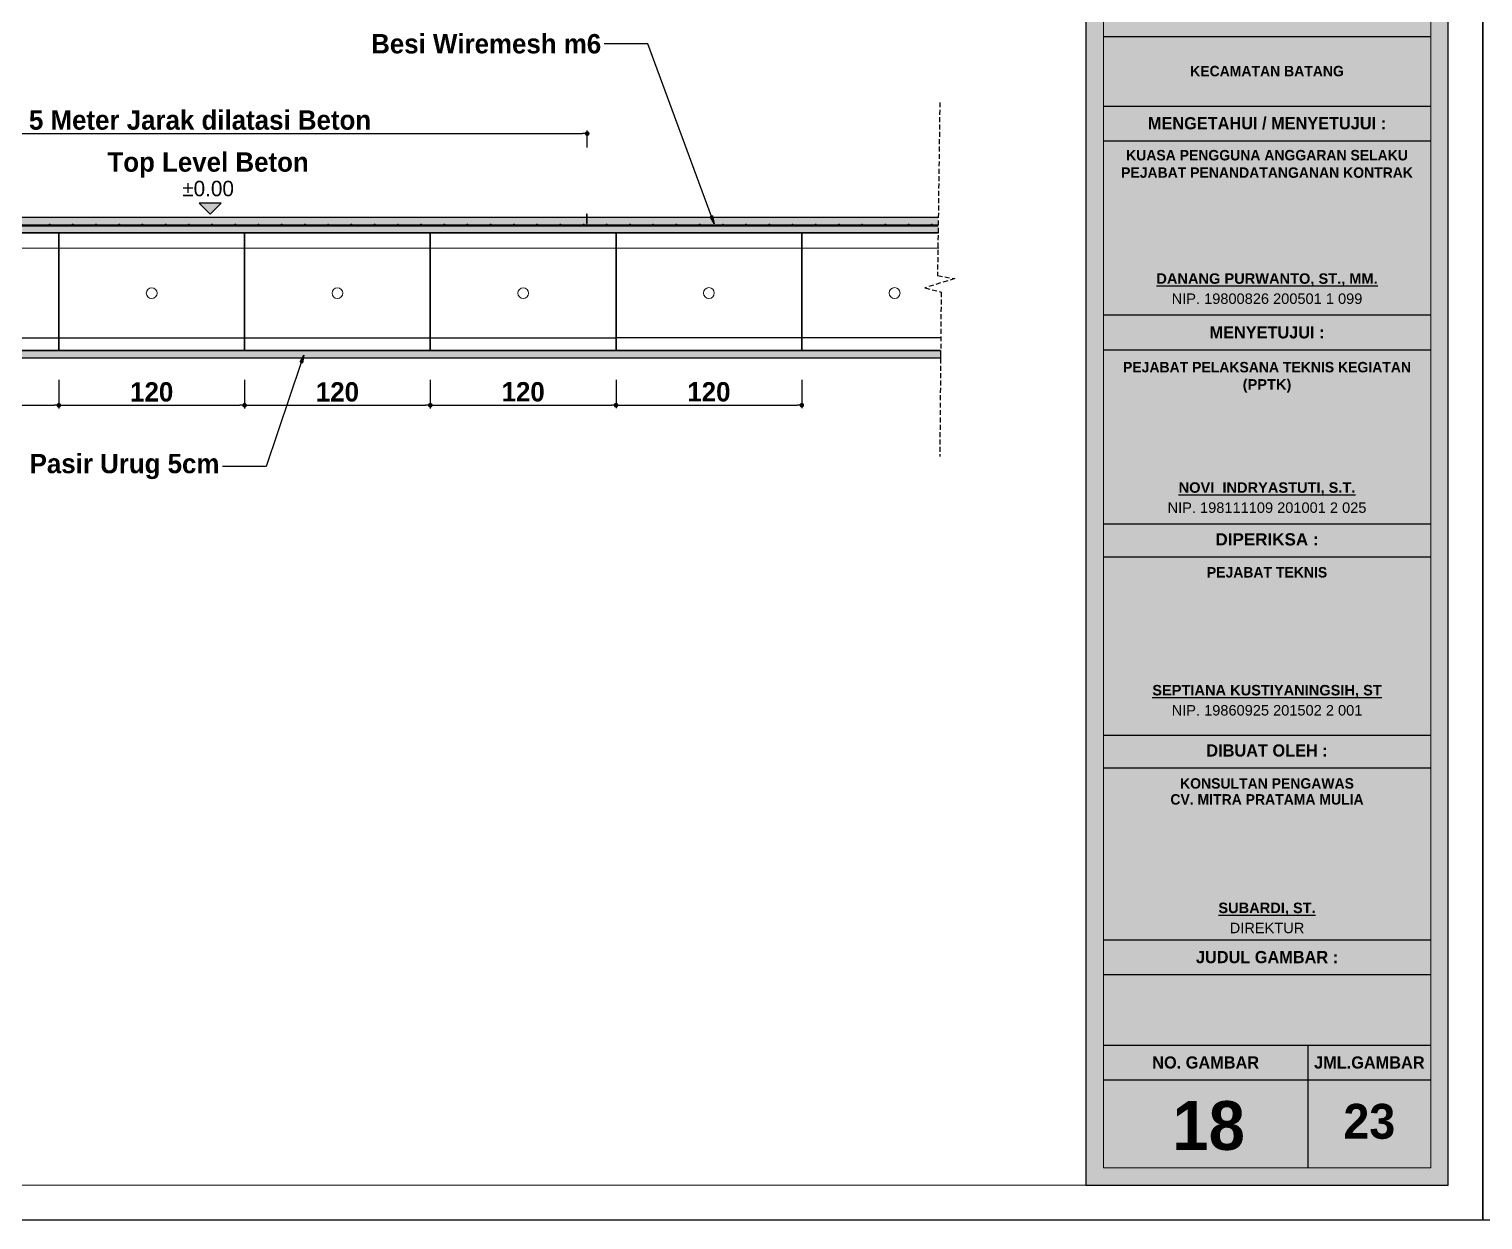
# Model space of a CAD drawing. Header units: centimetres. Extents: x -292707 to 138715, y -53922 to 66277.
# Drawn here: x 15556 to 16495, y -13009 to -12239 of the extents above; entities that cross this region are included whole.
import ezdxf
from ezdxf import colors
from ezdxf.entities.mleader import LeaderData, LeaderLine
from ezdxf.math import Vec2, Vec3

# ---------------------------------------------------------------- set-up
doc = ezdxf.new("R2010")
doc.units = ezdxf.units.CM
doc.linetypes.add('HIDDEN', pattern=[9.525, 6.35, -3.175])
for name, color, linetype in [('A-ALINE-1', 91, 'Continuous'), ('A-ALINE-3', 111, 'Continuous'), ('A-ALINE-4', 113, 'Continuous'), ('A-ALINE-7', 119, 'Continuous'), ('A-ANNOTATION', 144, 'Continuous'), ('A-DIM', 157, 'Continuous'), ('A-TEXT', 254, 'Continuous')]:
    doc.layers.add(name, color=color, linetype=linetype)
for name, color, linetype, lineweight, true_color in [('A-FILL-1', 250, 'Continuous', 0, 0x333333), ('A-FILL-2', 7, 'Continuous', 0, 0x4d4d4d), ('A-FILL-3', 7, 'Continuous', 0, 0x666666), ('A-FILL-7', 7, 'Continuous', 0, 0xcccccc)]:
    doc.layers.add(name, color=color, linetype=linetype, lineweight=lineweight, true_color=true_color)
doc.layers.add('A-SWING AREA', color=7, linetype='Continuous', lineweight=0, true_color=0xf7f7f7, transparency=0.2)
doc.styles.add('Scale 170', font='GOTHICB.TTF', dxfattribs={"height": 50})
doc.styles.add('Scale 50', font='GOTHICB.TTF', dxfattribs={"height": 12.5})
doc.dimstyles.new('Scale 50', dxfattribs={"dimscale": 0, "dimtxt": 7.5, "dimasz": 3, "dimexe": 2, "dimexo": 2, "dimgap": 2, "dimtad": 1, "dimdec": 0, "dimtxsty": 'Scale 50', "dimblk": 'DOT', "dimcen": 2.5, "dimclrd": 256, "dimclre": 256, "dimclrt": 254, "dimadec": 0, "dimazin": 0, "dimtfac": 1, "dimtdec": 0, "dimtmove": 0, "dimatfit": 3, "dimldrblk": 'DOTSMALL', "dimfxl": 1, "dimtfillclr": 256, "dimlwd": -1, "dimlwe": -1, "dimarcsym": 0})

# ---------------------------------------------------------------- blocks, each defined once
blk = doc.blocks.new('GFDFGGFDG')
at = {"ltscale": 0.25}
blk.add_lwpolyline([(14867.54, -12200.62), (14987.54, -12200.62), (14987.54, -12276.62), (14867.54, -12276.62)], close=True, dxfattribs=at)
at = {"layer": 'A-ALINE-3', "ltscale": 0.25}
blk.add_lwpolyline([(14867.54, -12276.62), (14987.54, -12276.62), (14987.54, -12268.62), (14867.54, -12268.62)], close=True, dxfattribs=at)
at = {"layer": 'A-FILL-2'}
for p, q in [((14867.54, -12200.62), (14870.54, -12200.62)), ((14867.54, -12210.62), (14867.54, -12200.62)), ((14896.04, -12200.62), (14870.54, -12200.62)), ((14899.04, -12200.62), (14896.04, -12200.62)), ((14924.54, -12200.62), (14899.04, -12200.62)), ((14924.54, -12200.62), (14927.54, -12200.62)), ((14927.54, -12200.62), (14930.54, -12200.62)), ((14956.04, -12200.62), (14930.54, -12200.62)), ((14959.04, -12200.62), (14956.04, -12200.62)), ((14984.54, -12200.62), (14959.04, -12200.62)), ((14984.54, -12200.62), (14987.54, -12200.62)), ((14987.54, -12200.62), (14987.54, -12210.62)), ((14867.54, -12210.62), (14870.54, -12210.62)), ((14867.54, -12210.62), (14867.54, -12260.62)), ((14870.54, -12210.62), (14896.04, -12210.62)), ((14899.04, -12210.62), (14896.04, -12210.62)), ((14899.04, -12210.62), (14924.54, -12210.62)), ((14924.54, -12210.62), (14927.54, -12210.62)), ((14927.54, -12210.62), (14930.54, -12210.62)), ((14930.54, -12210.62), (14956.04, -12210.62)), ((14959.04, -12210.62), (14956.04, -12210.62)), ((14959.04, -12210.62), (14984.54, -12210.62)), ((14984.54, -12210.62), (14987.54, -12210.62)), ((14987.54, -12210.62), (14987.54, -12260.62)), ((14867.54, -12268.62), (14867.54, -12260.62)), ((14987.54, -12268.62), (14987.54, -12260.62)), ((14867.54, -12268.62), (14867.54, -12269.62)), ((14924.04, -12268.62), (14867.54, -12268.62)), ((14867.54, -12269.62), (14867.54, -12276.62)), ((14867.54, -12276.62), (14987.54, -12276.62)), ((14924.04, -12268.62), (14931.04, -12268.62)), ((14987.54, -12268.62), (14931.04, -12268.62)), ((14987.54, -12269.62), (14987.54, -12268.62)), ((14987.54, -12269.62), (14987.54, -12276.62))]:
    blk.add_line(p, q, dxfattribs=at)
at = {"layer": 'A-FILL-2', "ltscale": 0.25}
blk.add_circle((14927.54, -12239.62), 3.5, dxfattribs=at)
blk = doc.blocks.new('jhgkjhkjhkjh')
at = {"layer": 'A-SWING AREA', "transparency": 33554457}
h = blk.add_hatch(color=256, dxfattribs=at)
h.dxf.hatch_style = 1
h.paths.add_polyline_path([(-933.61, 931.53), (-881.61, 931.53), (-881.61, 1218.53), (-933.61, 1218.53)])
at = {"layer": 'A-ALINE-1', "ltscale": 0.25}
blk.add_lwpolyline([(-933.61, 931.53), (-881.61, 931.53), (-881.61, 1218.53), (-933.61, 1218.53)], close=True, dxfattribs=at)
at = {"layer": 'A-ALINE-4', "ltscale": 0.25}
for points in [[(-931.11, 1096.44), (-884.11, 1096.44)], [(-931.11, 1086.44), (-884.11, 1086.44)], [(-931.11, 1081.44), (-884.11, 1081.44)], [(-931.11, 1056.44), (-884.11, 1056.44)], [(-931.11, 1051.44), (-884.11, 1051.44)], [(-931.11, 1026.44), (-884.11, 1026.44)], [(-931.11, 1021.72), (-884.11, 1021.72)], [(-931.11, 996.12), (-884.11, 996.12)], [(-931.11, 991.41), (-884.11, 991.41)], [(-931.11, 966.75), (-884.11, 966.75)], [(-931.11, 966.75), (-884.11, 966.75)], [(-931.11, 961.75), (-884.11, 961.75)], [(-931.11, 951.62), (-884.11, 951.62)], [(-901.74, 951.62), (-901.74, 934.03)], [(-931.11, 946.62), (-884.11, 946.62)]]:
    blk.add_lwpolyline(points, dxfattribs=at)
at = {"layer": 'A-FILL-1', "ltscale": 0.25}
blk.add_lwpolyline([(-1286.61, 931.53), (-933.61, 931.53), (-933.61, 1218.53), (-1286.61, 1218.53)], close=True, dxfattribs=at)
at = {"layer": 'A-FILL-1'}
blk.add_lwpolyline([(-931.11, 934.03), (-884.11, 934.03), (-884.11, 1216.03), (-931.11, 1216.03)], close=True, dxfattribs=at)
at = {"layer": 'Defpoints'}
blk.add_lwpolyline([(-1296.61, 926.53), (-876.61, 926.53), (-876.61, 1223.53), (-1296.61, 1223.53)], close=True, dxfattribs=at)
at = {"layer": 'A-TEXT', "ltscale": 0.25, "attachment_point": 5, "style": 'Scale 170'}
for s, width, insert, char_height in [('KECAMATAN BATANG', 47, (-907.61, 1091.44), 1.5), ('{\\fCentury Gothic|b1|i0|c0|p34;MENGETAHUI / MENYETUJUI :}', 47, (-907.61, 1083.94), 1.75), ('KUASA PENGGUNA ANGGARAN SELAKU PEJABAT PENANDATANGANAN KONTRAK', 47, (-907.61, 1078.12), 1.5), ('{\\fArial|b1|i0|c0|p34;\\LDANANG PURWANTO, ST., MM.}', 47, (-907.61, 1061.5), 1.5), ('{\\fArial|b0|i0|c0|p34;NIP. 19800826 200501 1 099}', 47, (-907.61, 1058.77), 1.5), ('{\\fCentury Gothic|b1|i0|c0|p34;MENYETUJUI :}', 47, (-907.61, 1053.94), 1.75), ('PEJABAT PELAKSANA TEKNIS KEGIATAN', 47, (-907.61, 1048.94), 1.5), ('{\\fArial|b1|i0|c0|p34;(PPTK)}', 47, (-907.61, 1046.25), 1.5), ('{\\fArial|b1|i0|c0|p34;\\LNOVI  INDRYASTUTI, S.T.}', 47, (-907.61, 1031.5), 1.5), ('{\\fArial|b0|i0|c0|p34;NIP. 198111109 201001 2 025}', 47, (-907.61, 1028.77), 1.5), ('{\\fArial|b1|i0|c0|p34;DIPERIKSA :}', 47, (-907.61, 1024.22), 1.75), ('PEJABAT TEKNIS', 47, (-907.61, 1019.49), 1.5), ('{\\fArial|b1|i0|c0|p34;\\LSEPTIANA KUSTIYANINGSIH, ST}', 47, (-907.61, 1002.41), 1.5), ('{\\fArial|b0|i0|c0|p34;NIP. 19860925 201502 2 001}', 47, (-907.61, 999.68), 1.5), ('DIBUAT OLEH :', 47, (-907.61, 993.91), 1.75), ('KONSULTAN PENGAWAS', 47, (-907.61, 989.18), 1.5), ('CV. MITRA PRATAMA MULIA', 47, (-907.61, 986.89), 1.5), ('{\\fArial|b1|i0|c0|p34;\\LSUBARDI, ST.}', 47, (-907.61, 971.16), 1.5), ('{\\fArial|b0|i0|c0|p34;DIREKTUR}', 47, (-907.61, 968.43), 1.5), ('{\\fCentury Gothic|b1|i0|c0|p34;JUDUL GAMBAR :}', 47, (-907.61, 964.25), 1.75), ('{\\fCentury Gothic|b1|i0|c0|p34;NO. GAMBAR}', 29.375, (-916.42, 949.12), 1.75), ('{\\fCentury Gothic|b1|i0|c0|p34;JML.GAMBAR}', 29.375, (-892.92, 949.12), 1.75), ('23', 47, (-892.92, 940.65), 5)]:
    blk.add_mtext_dynamic_manual_height_columns(s, width=width, gutter_width=105, heights=[0], dxfattribs=dict(at, insert=insert, char_height=char_height))
blk = doc.blocks.new('A$Cee8faf8f')
at = {"layer": 'A-FILL-7'}
h = blk.add_hatch(color=256, dxfattribs=at)
h.dxf.hatch_style = 1
edge = h.paths.add_edge_path()
edge.add_arc((0.6, 0.6), 0.6, 0, 360)
at = {"layer": 'A-FILL-1', "ltscale": 0.25}
blk.add_circle((0.6, 0.6), 0.6, dxfattribs=at)
blk = doc.blocks.new('A$Cb77c0ee4')
at = {"layer": 'A-ANNOTATION'}
h = blk.add_hatch(color=256, dxfattribs=at)
h.dxf.hatch_style = 1
h.paths.add_polyline_path([(3, 1.5), (0, 1.5), (1.5, 0)])
edge = h.paths.add_edge_path(flags=17)
edge.add_line((3, 1.5), (0, 1.5))
for points in [[(3, 1.5), (0, 1.5)], [(3, 1.5), (0, 1.5), (1.5, 0), (3, 1.5)]]:
    blk.add_lwpolyline(points, dxfattribs=at)
blk = doc.blocks.new('_Dot')
at = {"color": 0, "linetype": 'ByBlock', "lineweight": -2}
blk.add_line((-0.5, 0), (-1, 0), dxfattribs=at)
at = {"color": 0, "linetype": 'ByBlock', "const_width": 0.5}
blk.add_lwpolyline([(-0.25, 0, 1), (0.25, 0, 1)], format="xyb", close=True, dxfattribs=at)
blk = doc.blocks.new('*D576')
at = {"layer": 'A-DIM', "ltscale": 5, "transparency": 16777216}
for p, q in [((15455.15, -12466), (15455.15, -12484.46)), ((15575.15, -12466), (15575.15, -12484.46)), ((15458.15, -12482.46), (15572.15, -12482.46))]:
    blk.add_line(p, q, dxfattribs=at)
at = {"layer": 'Defpoints', "color": 0, "ltscale": 5, "transparency": 16777216}
for p in [(15455.15, -12464), (15575.15, -12464), (15575.15, -12482.46)]:
    blk.add_point(p, dxfattribs=at)
at = {"layer": 'A-DIM', "ltscale": 5, "transparency": 16777216, "xscale": 3, "yscale": 3, "zscale": 3, "rotation": 180}
blk.add_blockref('_Dot', (15455.15, -12482.46), dxfattribs=at)
at = {"layer": 'A-DIM', "ltscale": 5, "transparency": 16777216, "xscale": 3, "yscale": 3, "zscale": 3}
blk.add_blockref('_Dot', (15575.15, -12482.46), dxfattribs=at)
at = {"layer": 'A-DIM', "color": 254, "ltscale": 5, "transparency": 16777216, "insert": (15515.15, -12473.89), "char_height": 12.5, "attachment_point": 5, "style": 'Scale 50'}
blk.add_mtext('120', dxfattribs=at)
blk = doc.blocks.new('_DotSmall')
at = {"color": 0, "linetype": 'ByBlock', "const_width": 0.5}
blk.add_lwpolyline([(-0.0625, 0, 1), (0.0625, 0, 1)], format="xyb", close=True, dxfattribs=at)
blk = doc.blocks.new('*D577')
at = {"layer": 'A-DIM', "ltscale": 5, "transparency": 16777216}
for p, q in [((15575.15, -12466), (15575.15, -12484.46)), ((15695.15, -12466), (15695.15, -12484.46)), ((15578.15, -12482.46), (15692.15, -12482.46))]:
    blk.add_line(p, q, dxfattribs=at)
at = {"layer": 'Defpoints', "color": 0, "ltscale": 5, "transparency": 16777216}
for p in [(15575.15, -12464), (15695.15, -12464), (15695.15, -12482.46)]:
    blk.add_point(p, dxfattribs=at)
at = {"layer": 'A-DIM', "ltscale": 5, "transparency": 16777216, "xscale": 3, "yscale": 3, "zscale": 3, "rotation": 180}
blk.add_blockref('_Dot', (15575.15, -12482.46), dxfattribs=at)
at = {"layer": 'A-DIM', "ltscale": 5, "transparency": 16777216, "xscale": 3, "yscale": 3, "zscale": 3}
blk.add_blockref('_Dot', (15695.15, -12482.46), dxfattribs=at)
at = {"layer": 'A-DIM', "color": 254, "ltscale": 5, "transparency": 16777216, "insert": (15635.15, -12473.89), "char_height": 12.5, "attachment_point": 5, "style": 'Scale 50'}
blk.add_mtext('120', dxfattribs=at)
blk = doc.blocks.new('*D578')
at = {"layer": 'A-DIM', "ltscale": 5, "transparency": 16777216}
for p, q in [((15695.15, -12466), (15695.15, -12484.46)), ((15815.15, -12466), (15815.15, -12484.46)), ((15698.15, -12482.46), (15812.15, -12482.46))]:
    blk.add_line(p, q, dxfattribs=at)
at = {"layer": 'Defpoints', "color": 0, "ltscale": 5, "transparency": 16777216}
for p in [(15695.15, -12464), (15815.15, -12464), (15815.15, -12482.46)]:
    blk.add_point(p, dxfattribs=at)
at = {"layer": 'A-DIM', "ltscale": 5, "transparency": 16777216, "xscale": 3, "yscale": 3, "zscale": 3, "rotation": 180}
blk.add_blockref('_Dot', (15695.15, -12482.46), dxfattribs=at)
at = {"layer": 'A-DIM', "ltscale": 5, "transparency": 16777216, "xscale": 3, "yscale": 3, "zscale": 3}
blk.add_blockref('_Dot', (15815.15, -12482.46), dxfattribs=at)
at = {"layer": 'A-DIM', "color": 254, "ltscale": 5, "transparency": 16777216, "insert": (15755.15, -12473.89), "char_height": 12.5, "attachment_point": 5, "style": 'Scale 50'}
blk.add_mtext('120', dxfattribs=at)
blk = doc.blocks.new('*D579')
at = {"layer": 'A-DIM', "ltscale": 5, "transparency": 16777216}
for p, q in [((15815.15, -12465.94), (15815.15, -12484.4)), ((15935.15, -12465.94), (15935.15, -12484.4)), ((15818.15, -12482.4), (15932.15, -12482.4))]:
    blk.add_line(p, q, dxfattribs=at)
at = {"layer": 'Defpoints', "color": 0, "ltscale": 5, "transparency": 16777216}
for p in [(15815.15, -12463.94), (15935.15, -12463.94), (15935.15, -12482.4)]:
    blk.add_point(p, dxfattribs=at)
at = {"layer": 'A-DIM', "ltscale": 5, "transparency": 16777216, "xscale": 3, "yscale": 3, "zscale": 3, "rotation": 180}
blk.add_blockref('_Dot', (15815.15, -12482.4), dxfattribs=at)
at = {"layer": 'A-DIM', "ltscale": 5, "transparency": 16777216, "xscale": 3, "yscale": 3, "zscale": 3}
blk.add_blockref('_Dot', (15935.15, -12482.4), dxfattribs=at)
at = {"layer": 'A-DIM', "color": 254, "ltscale": 5, "transparency": 16777216, "insert": (15875.15, -12473.83), "char_height": 12.5, "attachment_point": 5, "style": 'Scale 50'}
blk.add_mtext('120', dxfattribs=at)
blk = doc.blocks.new('*D580')
at = {"layer": 'A-DIM', "ltscale": 5, "transparency": 16777216}
for p, q in [((15935.15, -12465.94), (15935.15, -12484.4)), ((16055.15, -12465.94), (16055.15, -12484.4)), ((15938.15, -12482.4), (16052.15, -12482.4))]:
    blk.add_line(p, q, dxfattribs=at)
at = {"layer": 'Defpoints', "color": 0, "ltscale": 5, "transparency": 16777216}
for p in [(15935.15, -12463.94), (16055.15, -12463.94), (16055.15, -12482.4)]:
    blk.add_point(p, dxfattribs=at)
at = {"layer": 'A-DIM', "ltscale": 5, "transparency": 16777216, "xscale": 3, "yscale": 3, "zscale": 3, "rotation": 180}
blk.add_blockref('_Dot', (15935.15, -12482.4), dxfattribs=at)
at = {"layer": 'A-DIM', "ltscale": 5, "transparency": 16777216, "xscale": 3, "yscale": 3, "zscale": 3}
blk.add_blockref('_Dot', (16055.15, -12482.4), dxfattribs=at)
at = {"layer": 'A-DIM', "color": 254, "ltscale": 5, "transparency": 16777216, "insert": (15995.15, -12473.83), "char_height": 12.5, "attachment_point": 5, "style": 'Scale 50'}
blk.add_mtext('120', dxfattribs=at)
blk = doc.blocks.new('*D582')
at = {"layer": 'A-DIM', "ltscale": 5, "transparency": 16777216}
for p, q in [((15416.26, -12315.91), (15416.26, -12304.95)), ((15916.51, -12315.91), (15916.51, -12304.95)), ((15419.26, -12306.95), (15913.51, -12306.95))]:
    blk.add_line(p, q, dxfattribs=at)
at = {"layer": 'Defpoints', "color": 0, "ltscale": 5, "transparency": 16777216}
for p in [(15916.51, -12306.95), (15416.26, -12317.91), (15916.51, -12317.91)]:
    blk.add_point(p, dxfattribs=at)
at = {"layer": 'A-DIM', "ltscale": 5, "transparency": 16777216, "xscale": 3, "yscale": 3, "zscale": 3, "rotation": 180}
blk.add_blockref('_Dot', (15416.26, -12306.95), dxfattribs=at)
at = {"layer": 'A-DIM', "ltscale": 5, "transparency": 16777216, "xscale": 3, "yscale": 3, "zscale": 3}
blk.add_blockref('_Dot', (15916.51, -12306.95), dxfattribs=at)
at = {"layer": 'A-DIM', "color": 254, "ltscale": 5, "transparency": 16777216, "insert": (15666.38, -12298.27), "char_height": 12.5, "width": 292.5597, "attachment_point": 5, "style": 'Scale 50'}
blk.add_mtext('5 Meter Jarak dilatasi Beton', dxfattribs=at)
blk = doc.blocks.new('_Closed')
at = {"color": 0, "linetype": 'ByBlock', "lineweight": -2}
for p, q in [((-1, 0.17), (0, 0)), ((-1, 0.17), (-1, -0.17)), ((0, 0), (-1, -0.17)), ((0, 0), (-1, 0))]:
    blk.add_line(p, q, dxfattribs=at)

msp = doc.modelspace()

# ---------------------------------------------------------------- hatches: boundary and pattern name
h = msp.add_hatch()
h.set_pattern_fill('AR-SAND', color=256, scale=0.05)
h.paths.add_polyline_path([(14775.78, -12447.03), (14834.26, -12447.03), (14837.02, -12447.03), (16144.88, -12446.97), (16144.86, -12452.07), (14773.02, -12452.03), (14773.02, -12447.03)])
at = {"layer": 'A-FILL-2'}
h = msp.add_hatch(color=256, dxfattribs=at)
h.dxf.hatch_style = 1
h.paths.add_polyline_path([(15916.01, -12365.03), (15916.51, -12365.03), (15916.51, -12359.03), (15916.01, -12359.03)])
at = {"layer": 'A-FILL-3', "ltscale": 0.25}
h = msp.add_hatch(dxfattribs=at)
h.set_pattern_fill('AR-CONC', color=256, scale=0.09)
h.set_pattern_definition([(50, (-34984.906, 28055.769), (16.3966202, -1.4345177), [1.7145, -18.8595]), (355, (-34984.906, 28055.77), (-3.171908, 17.195116), [1.3716, -15.0876526]), (100.451445, (-34983.54, 28055.65), (13.2247122, 15.7605977), [1.457101, -16.028122]), (46.1842, (-34984.906, 28060.341), (24.3971137, -3.7838095), [2.57175, -28.28925]), (96.635558, (-34982.873, 28060.026), (21.366372, 22.268351), [2.185652, -24.042205]), (351.18415, (-34984.906, 28060.34), (21.366372, 22.268351), [2.057397, -22.631376]), (21, (-34982.62, 28059.198), (13.6452952, -9.2038678), [1.7145, -18.8595]), (326, (-34982.62, 28059.198), (5.5621826, 16.576917), [1.3716, -15.0876]), (71.451445, (-34981.483, 28058.431), (19.2074777, 7.3730492), [1.457101, -16.0280944]), (37.5, (-34984.906, 28055.769), (0.2779743, 7.6099535), [0, -14.90472, 0, -15.3162, 0, -15.14475]), (7.5, (-34984.906, 28055.769), (6.0137696, 9.0162517), [0, -8.73252, 0, -14.56182, 0, -5.77215]), (327.5, (-34990.004, 28055.769), (12.20315357, -0.51558696), [0, -5.715, 0, -17.8308, 0, -23.6601]), (317.5, (-34992.29, 28055.769), (13.3316263, 2.2883842), [0, -7.4295, 0, -11.84148, 0, -16.8021])])
h.paths.add_polyline_path([(16143.21, -12371.03), (16143.37, -12361.03), (14771.51, -12361.03), (14771.35, -12371.03)])
at = {"layer": 'A-FILL-7'}
h = msp.add_hatch(color=256, dxfattribs=at)
h.dxf.hatch_style = 1
h.paths.add_polyline_path([(16143.27, -12366.53), (16143.28, -12366.02), (14771.42, -12366.03), (14771.41, -12366.63)])

# ---------------------------------------------------------------- linework, layer by layer
at = {"ltscale": 0.25}
msp.add_lwpolyline([(16144.88, -12446.97), (16055.15, -12446.97), (16055.15, -12370.97), (16143.21, -12370.97)], dxfattribs=at)
at = {"layer": 'A-ALINE-3', "ltscale": 0.25}
msp.add_lwpolyline([(16144.94, -12438.97), (16055.15, -12438.97), (16055.15, -12446.97), (16144.88, -12446.97)], dxfattribs=at)
at = {"layer": 'A-ALINE-4', "ltscale": 0.25}
msp.add_lwpolyline([(14775.78, -12447.03), (14834.26, -12447.03), (14837.02, -12447.03), (16144.88, -12446.97), (16144.86, -12452.07), (14773.02, -12452.03), (14773.02, -12447.03), (14775.78, -12447.03)], dxfattribs=at)
at = {"layer": 'A-ALINE-7', "ltscale": 5}
msp.add_lwpolyline([(15916.01, -12365.03), (15916.51, -12365.03), (15916.51, -12359.03), (15916.01, -12359.03)], close=True, dxfattribs=at)
at = {"layer": 'A-FILL-2'}
for p, q in [((16055.15, -12370.97), (16058.15, -12370.97)), ((16055.15, -12380.97), (16055.15, -12370.97)), ((16083.65, -12370.97), (16058.15, -12370.97)), ((16086.65, -12370.97), (16083.65, -12370.97)), ((16112.15, -12370.97), (16086.65, -12370.97)), ((16112.15, -12370.97), (16115.15, -12370.97)), ((16115.15, -12370.97), (16118.15, -12370.97)), ((16143.65, -12370.97), (16118.15, -12370.97)), ((16055.15, -12380.97), (16058.15, -12380.97)), ((16055.15, -12380.97), (16055.15, -12430.97)), ((16058.15, -12380.97), (16083.65, -12380.97)), ((16086.65, -12380.97), (16083.65, -12380.97)), ((16086.65, -12380.97), (16112.15, -12380.97)), ((16112.15, -12380.97), (16115.15, -12380.97)), ((16115.15, -12380.97), (16118.15, -12380.97)), ((16118.15, -12380.97), (16143.65, -12380.97)), ((16055.15, -12438.97), (16055.15, -12430.97)), ((16055.15, -12438.97), (16055.15, -12439.97)), ((16111.65, -12438.97), (16055.15, -12438.97)), ((16055.15, -12439.97), (16055.15, -12446.97)), ((16111.65, -12438.97), (16118.65, -12438.97)), ((16144.94, -12438.97), (16118.65, -12438.97)), ((16055.15, -12446.97), (16144.88, -12446.97))]:
    msp.add_line(p, q, dxfattribs=at)
at = {"layer": 'A-FILL-2', "ltscale": 0.25}
msp.add_circle((16115.15, -12409.97), 3.5, dxfattribs=at)
at = {"layer": 'A-TEXT', "linetype": 'HIDDEN', "ltscale": 0.5}
msp.add_lwpolyline([(16144.32, -12286.8), (16142.85, -12398.65), (16153.97, -12400.65), (16134.75, -12406.58), (16145.19, -12409.35), (16144.32, -12515.52)], dxfattribs=at)
at = {"layer": 'A-TEXT', "ltscale": 0.25}
for points in [[(14771.51, -12361.03), (16143.37, -12361.03)], [(14771.41, -12366.63), (16143.27, -12366.53)], [(16143.28, -12366.02), (14771.42, -12366.03)], [(16143.21, -12370.93), (14771.35, -12371.03)], [(16143.21, -12370.93), (14771.35, -12371.03)]]:
    msp.add_lwpolyline(points, dxfattribs=at)

# ---------------------------------------------------------------- block references
at = {"ltscale": 0.25, "xscale": 4.711602529588466, "yscale": 4.711602529588466, "zscale": 4.711602529588466}
msp.add_blockref('A$Cb77c0ee4', (15665.81, -12359.03), dxfattribs=at)
for p in [(587.61, -170.41), (707.61, -170.41), (827.61, -170.41), (947.61, -170.41), (1067.61, -170.35)]:
    msp.add_blockref('GFDFGGFDG', p)
at = {"layer": 'A-ALINE-7', "ltscale": 0.25, "xscale": 0.4999999999995392, "yscale": 0.4999999999995392, "zscale": 0.4999999999995392}
for p in [(15568.85, -12366.03), (15583.85, -12366.03), (15598.85, -12366.03), (15613.85, -12366.03), (15628.85, -12366.03), (15643.85, -12366.03), (15658.85, -12366.03), (15673.85, -12366.03), (15688.85, -12366.03), (15703.85, -12366.03), (15718.85, -12366.03), (15733.85, -12366.03), (15748.85, -12366.03), (15763.85, -12366.03), (15778.85, -12366.03), (15793.85, -12366.03), (15808.85, -12366.03), (15823.85, -12366.03), (15838.85, -12366.03), (15853.85, -12366.03), (15868.85, -12366.03), (15883.85, -12366.03), (15898.85, -12366.03), (15913.85, -12366.03), (15928.85, -12366.03), (15943.85, -12366.03), (15958.85, -12366.03), (15973.85, -12366.03), (15988.85, -12366.03), (16003.85, -12366.03), (16018.85, -12366.03), (16033.85, -12366.03), (16048.85, -12366.03), (16063.85, -12366.03), (16078.85, -12366.03), (16093.85, -12366.03), (16108.85, -12366.03), (16123.85, -12366.03), (16138.85, -12366.03)]:
    msp.add_blockref('A$Cee8faf8f', p, dxfattribs=at)
at = {"layer": 'A-TEXT', "xscale": 4.5, "yscale": 4.5, "zscale": 4.5}
for p in [(20439.98, -17178.1), (22329.98, -17178.1)]:
    msp.add_blockref('jhgkjhkjhkjh', p, dxfattribs=at)

# ---------------------------------------------------------------- texts
at = {"ltscale": 0.25, "attachment_point": 5, "style": 'Scale 50'}
for s, insert, char_height in [('Top Level Beton', (15671.58, -12327.2), 12.5), ('{\\fCentury Gothic|b0|i0|c0|p34;%%P0.00}', (15671.58, -12342.49), 10)]:
    msp.add_mtext_dynamic_manual_height_columns(s, width=146.541, gutter_width=62.5, heights=[0], dxfattribs=dict(at, insert=insert, char_height=char_height))
at = {"layer": 'A-TEXT', "ltscale": 0.25, "insert": (16318.02, -12947.94), "char_height": 31.5, "attachment_point": 5, "style": 'Scale 170'}
msp.add_mtext_dynamic_manual_height_columns('18', width=132.1875, gutter_width=472.5, heights=[0], dxfattribs=at)

# ---------------------------------------------------------------- dimensions: what is measured, and where the dimension line sits
at = {"layer": 'A-DIM', "ltscale": 5}
dim = msp.add_linear_dim(base=(15916.51, -12306.95), p1=(15416.26, -12317.91), p2=(15916.51, -12317.91), text='5 Meter Jarak dilatasi Beton', dimstyle='Scale 50', override={"dimscale": 1}, dxfattribs=at)
dim.commit()
dim.dimension.update_dxf_attribs({"geometry": '*D582', "text_midpoint": (15666.38, -12298.27)})
for base, p1, p2, picture, middle in [((15575.15, -12482.46), (15455.15, -12464), (15575.15, -12464), '*D576', (15515.15, -12473.89)), ((15695.15, -12482.46), (15575.15, -12464), (15695.15, -12464), '*D577', (15635.15, -12473.89)), ((15815.15, -12482.46), (15695.15, -12464), (15815.15, -12464), '*D578', (15755.15, -12473.89)), ((15935.15, -12482.4), (15815.15, -12463.94), (15935.15, -12463.94), '*D579', (15875.15, -12473.83)), ((16055.15, -12482.4), (15935.15, -12463.94), (16055.15, -12463.94), '*D580', (15995.15, -12473.83))]:
    dim = msp.add_linear_dim(base=base, p1=p1, p2=p2, dimstyle='Scale 50', override={"dimscale": 1, "dimtmove": 1}, dxfattribs=at)
    dim.commit()
    dim.dimension.update_dxf_attribs({"geometry": picture, "text_midpoint": middle})

# ---------------------------------------------------------------- leaders
at = {"ltscale": 0.25}
ml = msp.add_multileader_mtext('Standard', dxfattribs=at)
ml.set_content('{\\C256;Besi Wiremesh m6}', color=254, style='Scale 50')
ml.set_leader_properties(color=256, linetype='ByLayer', lineweight=-1)
ml.set_arrow_properties(name='CLOSED')
ml.build(insert=Vec2(0, 0))
ml.multileader.update_dxf_attribs({"dogleg_length": 29.3, "arrow_head_size": 5})
ctx = ml.context
ctx.base_point, ctx.char_height, ctx.arrow_head_size, ctx.plane_origin = Vec3(15774.91, -12249.04), 12.5, 5, Vec3(15998.46, -12365.18)
notes = []
notes.append((ctx, [(0, (1, 1, 0), (15955.73, -12249.04), (-1, 0), 28.24, [(0, [(15998.46, -12365.16)], 0, [])])]))
ctx.mtext.insert, ctx.mtext.flow_direction = Vec3(15776.91, -12242.64), 5
ml = msp.add_multileader_mtext('Standard', dxfattribs=at)
ml.set_content('Pasir Urug 5cm', color=254, style='Scale 50')
ml.set_leader_properties(color=256, linetype='ByLayer', lineweight=-1)
ml.set_arrow_properties(name='CLOSED')
ml.build(insert=Vec2(0, 0))
ml.multileader.update_dxf_attribs({"dogleg_length": 29.3, "arrow_head_size": 5})
ctx = ml.context
ctx.base_point, ctx.char_height, ctx.arrow_head_size, ctx.plane_origin = Vec3(15555.11, -12521.91), 12.5, 5, Vec3(15733.38, -12449.96)
ctx.text_align_type = 2
notes.append((ctx, [(0, (1, 1, 0), (15709.15, -12521.91), (-1, 0), 28.24, [(0, [(15733.38, -12449.98)], 0, [])])]))
ctx.mtext.insert, ctx.mtext.alignment, ctx.mtext.flow_direction = Vec3(15678.91, -12513.85), 3, 5
for ctx, leaders in notes:
    for number, flags, end, landing, length, lines in leaders:
        leader = LeaderData()
        leader.index, (leader.has_last_leader_line, leader.has_dogleg_vector, leader.attachment_direction) = number, flags
        leader.last_leader_point, leader.dogleg_vector, leader.dogleg_length = Vec3(end), Vec3(landing), length
        for number, points, colour, breaks in lines:
            line = LeaderLine()
            line.index, line.vertices, line.color, line.breaks = number, Vec3.list(points), colors.encode_raw_color(colour), breaks
            leader.lines.append(line)
        ctx.leaders.append(leader)

doc.saveas('drawing.dxf')
